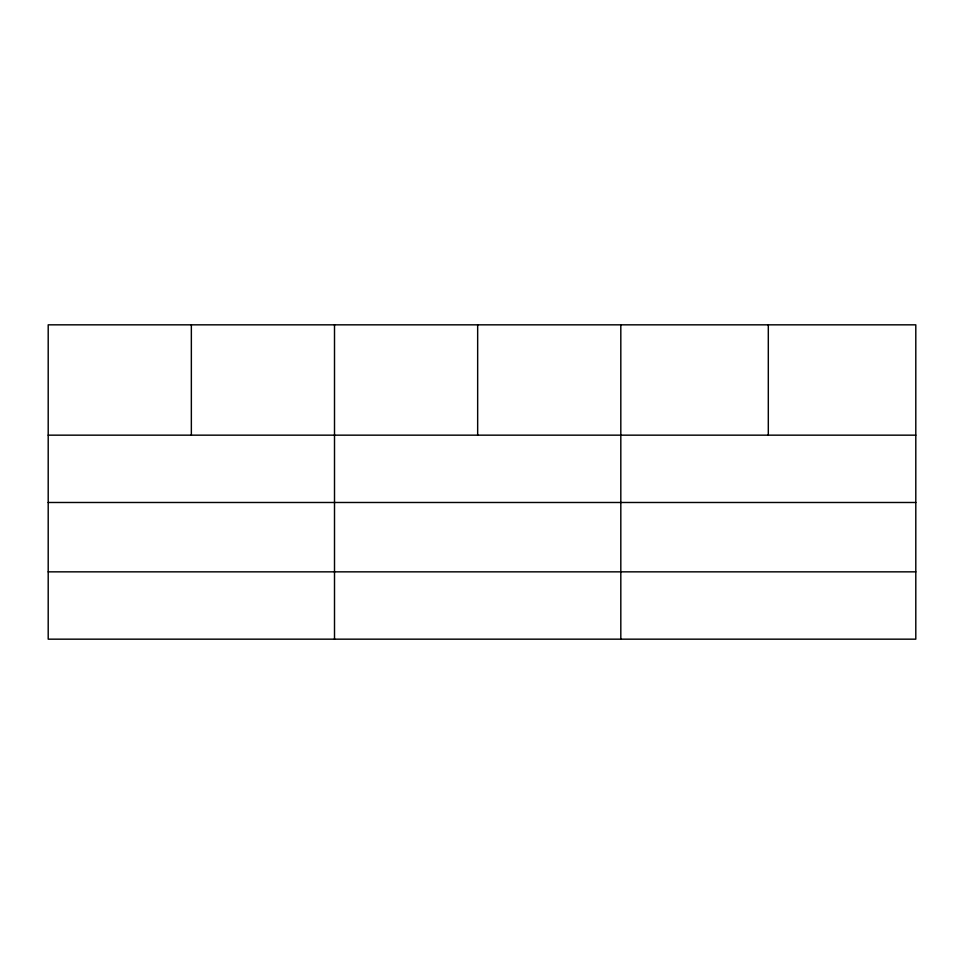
<?xml version="1.0" encoding="UTF-8"?>
<svg xmlns="http://www.w3.org/2000/svg" width="964" height="964" viewBox="0 0 964 964"><rect width="100%" height="100%" fill="white"/><g stroke="black" fill="none" stroke-linecap="round" stroke-linejoin="round"><path stroke-width="1.45" d="M915.8 502.485L915.8 324.832L48.2 324.832L48.2 639.168L915.8 639.168L915.8 502.485L48.2 502.485M48.2 435.162L915.8 435.162M48.2 571.845L915.8 571.845M768.308 324.832L768.308 435.162M620.816 324.832L620.816 639.168M477.662 324.832L477.662 435.162M334.508 324.832L334.508 639.168M191.354 324.832L191.354 435.162"/></g></svg>
